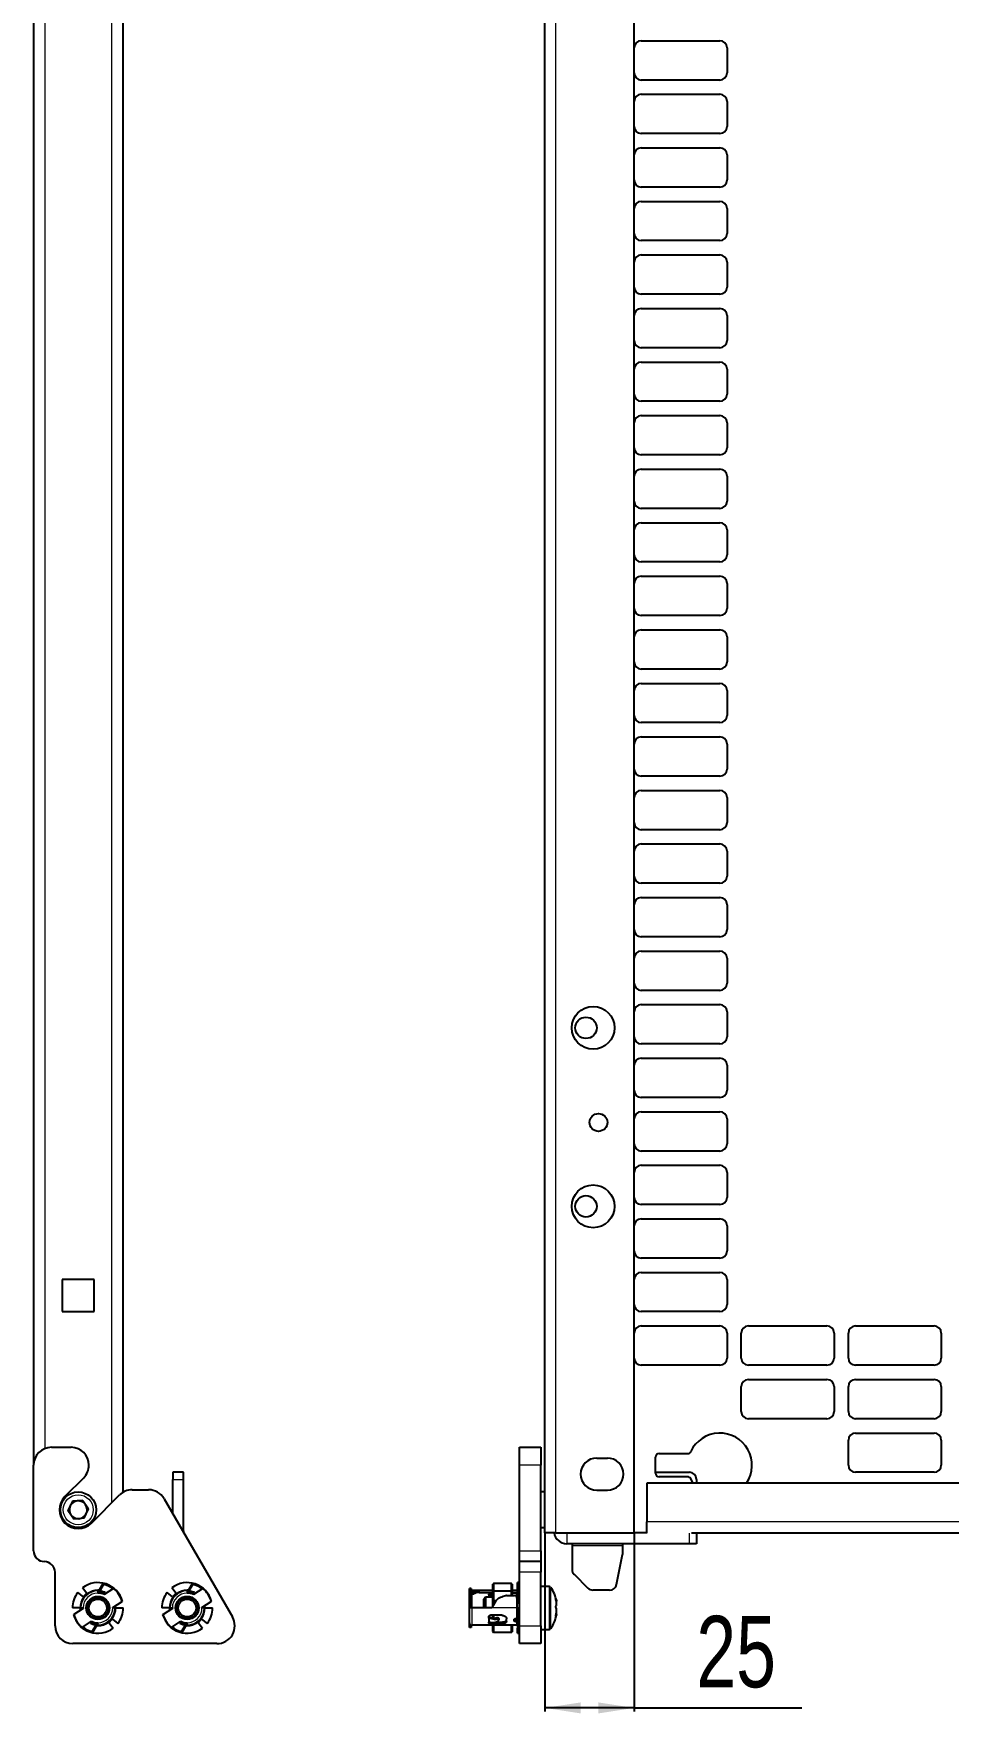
# Model space of a CAD drawing. Header units: millimetres. Extents: x -415 to 617, y -456 to 1988.
# Drawn here: x 123.6 to 379.8, y -293.2 to 177.3 of the extents above; entities that cross this region are included whole.
import ezdxf

# ---------------------------------------------------------------- set-up
doc = ezdxf.new("R2010")
doc.units = ezdxf.units.MM
doc.layers.add('FORMAT', color=7, linetype='Continuous')
doc.styles.add('SLDTEXTSTYLE0', font='TXT', dxfattribs={"width": 0.75})
doc.dimstyles.new('SLDDIMSTYLE0', dxfattribs={"dimtxt": 20, "dimasz": 10, "dimexe": 0, "dimexo": 0.0625, "dimgap": 5, "dimtad": 2, "dimdec": 1, "dimrnd": 1e-09, "dimzin": 12, "dimdsep": 46, "dimtxsty": 'SLDTEXTSTYLE0', "dimsah": 1, "dimcen": 0.09, "dimadec": 0, "dimazin": 3, "dimtfac": 1, "dimtofl": 0, "dimtmove": 0, "dimatfit": 3, "dimfxl": 0, "dimfrac": 2, "dimtolj": 1, "dimtzin": 12, "dimarcsym": 0})

# ---------------------------------------------------------------- blocks, each defined once
blk = doc.blocks.new('_D_7')
at = {"layer": 'FORMAT'}
for p, q in [((266.79, -242.67), (266.79, -292.66)), ((291.79, -242.67), (291.79, -292.66)), ((291.79, -291.66), (266.79, -291.66)), ((291.79, -291.66), (338.74, -291.66))]:
    blk.add_line(p, q, dxfattribs=at)
for points in [[(266.79, -291.66), (276.79, -293.2), (276.79, -290.12)], [(291.79, -291.66), (281.79, -290.12), (281.79, -293.2)]]:
    blk.add_solid(points, dxfattribs=at)
at = {"layer": 'FORMAT', "insert": (309.19, -265.88), "char_height": 20, "attachment_point": 1, "style": 'SLDTEXTSTYLE0'}
blk.add_mtext('25', dxfattribs=at)

msp = doc.modelspace()

# ---------------------------------------------------------------- linework, layer by layer
at = {"color": 8, "linetype": 'Continuous', "lineweight": 18}
for p, q in [((126.7, 1840.34), (126.7, -219.03)), ((145.5, -234.18), (145.5, 1840.34)), ((269.89, -242.66), (269.89, 1811.14)), ((265.64, -223.66), (259.64, -223.66)), ((162.6, -227.66), (165.6, -227.66)), ((524.29, -239.57), (295.29, -239.57)), ((165.35, -242.06), (165.6, -242.06)), ((272.89, -242.66), (272.89, -245.66)), ((307.24, -245.66), (307.24, -242.67)), ((259.64, -247.66), (265.64, -247.66)), ((288.54, -246.26), (274.39, -246.26)), ((265.64, -253.66), (259.64, -253.66)), ((267.96, -257.66), (267.96, -260.1)), ((268.4, -257.89), (268.4, -260.23)), ((246.34, -259.91), (246.34, -263.66)), ((258.94, -260.21), (258.94, -259.31)), ((267.96, -260.1), (267.96, -269.66)), ((268.4, -260.23), (268.4, -269.43)), ((246.34, -263.66), (246.34, -268.51)), ((251.54, -267.6), (251.54, -268.05)), ((258.94, -263.66), (251.94, -263.66)), ((254.84, -268.05), (254.84, -267.6)), ((258.69, -267.11), (258.69, -267.51)), ((258.94, -266.61), (258.94, -263.66)), ((258.94, -268.51), (258.94, -267.51)), ((259.64, -268.66), (265.64, -268.66))]:
    msp.add_line(p, q, dxfattribs=at)
at = {"color": 7, "linetype": 'Continuous', "lineweight": 25}
for p, q in [((148.6, 1840.34), (148.6, -231.28)), ((266.79, -242.66), (266.79, 1840.34)), ((123.6, 1811.14), (123.6, -223.66)), ((291.79, -242.66), (291.79, 1811.14)), ((293.79, 175.34), (315.79, 175.34)), ((317.79, 173.34), (317.79, 166.34)), ((315.79, 164.34), (293.79, 164.34)), ((293.79, 160.34), (315.79, 160.34)), ((317.79, 158.34), (317.79, 151.34)), ((315.79, 149.34), (293.79, 149.34)), ((293.79, 145.34), (315.79, 145.34)), ((317.79, 143.34), (317.79, 136.34)), ((315.79, 134.34), (293.79, 134.34)), ((293.79, 130.34), (315.79, 130.34)), ((317.79, 128.34), (317.79, 121.34)), ((315.79, 119.34), (293.79, 119.34)), ((293.79, 115.34), (315.79, 115.34)), ((317.79, 113.34), (317.79, 106.34)), ((315.79, 104.34), (293.79, 104.34)), ((293.79, 100.34), (315.79, 100.34)), ((317.79, 98.34), (317.79, 91.34)), ((315.79, 89.34), (293.79, 89.34)), ((293.79, 85.34), (315.79, 85.34)), ((317.79, 83.34), (317.79, 76.34)), ((315.79, 74.34), (293.79, 74.34)), ((293.79, 70.34), (315.79, 70.34)), ((317.79, 68.34), (317.79, 61.34)), ((315.79, 59.34), (293.79, 59.34)), ((293.79, 55.34), (315.79, 55.34)), ((317.79, 53.34), (317.79, 46.34)), ((315.79, 44.34), (293.79, 44.34)), ((293.79, 40.34), (315.79, 40.34)), ((317.79, 38.34), (317.79, 31.34)), ((315.79, 29.34), (293.79, 29.34)), ((293.79, 25.34), (315.79, 25.34)), ((317.79, 23.34), (317.79, 16.34)), ((315.79, 14.34), (293.79, 14.34)), ((293.79, 10.34), (315.79, 10.34)), ((317.79, 8.34), (317.79, 1.34)), ((315.79, -0.66), (293.79, -0.66)), ((293.79, -4.66), (315.79, -4.66)), ((317.79, -6.66), (317.79, -13.66)), ((315.79, -15.66), (293.79, -15.66)), ((293.79, -19.66), (315.79, -19.66)), ((317.79, -21.66), (317.79, -28.66)), ((315.79, -30.66), (293.79, -30.66)), ((293.79, -34.66), (315.79, -34.66)), ((317.79, -36.66), (317.79, -43.66)), ((315.79, -45.66), (293.79, -45.66)), ((293.79, -49.66), (315.79, -49.66)), ((317.79, -51.66), (317.79, -58.66)), ((315.79, -60.66), (293.79, -60.66)), ((293.79, -64.66), (315.79, -64.66)), ((317.79, -66.66), (317.79, -73.66)), ((315.79, -75.66), (293.79, -75.66)), ((293.79, -79.66), (315.79, -79.66)), ((317.79, -81.66), (317.79, -88.66)), ((315.79, -90.66), (293.79, -90.66)), ((293.79, -94.66), (315.79, -94.66)), ((317.79, -96.66), (317.79, -103.66)), ((315.79, -105.66), (293.79, -105.66)), ((293.79, -109.66), (315.79, -109.66)), ((317.79, -111.66), (317.79, -118.66)), ((315.79, -120.66), (293.79, -120.66)), ((293.79, -124.66), (315.79, -124.66)), ((317.79, -126.66), (317.79, -133.66)), ((315.79, -135.66), (293.79, -135.66)), ((293.79, -139.66), (315.79, -139.66)), ((317.79, -141.66), (317.79, -148.66)), ((315.79, -150.66), (293.79, -150.66)), ((293.79, -154.66), (315.79, -154.66)), ((317.79, -156.66), (317.79, -163.66)), ((315.79, -165.66), (293.79, -165.66)), ((140.6, -171.66), (131.6, -171.66)), ((131.6, -171.66), (131.6, -180.66)), ((140.6, -180.66), (140.6, -171.66)), ((293.79, -169.66), (315.79, -169.66)), ((317.79, -171.66), (317.79, -178.66)), ((131.6, -180.66), (140.6, -180.66)), ((315.79, -180.66), (293.79, -180.66)), ((293.79, -184.66), (315.79, -184.66)), ((317.79, -186.66), (317.79, -193.66)), ((321.79, -193.66), (321.79, -186.66)), ((323.79, -184.66), (345.79, -184.66)), ((347.79, -186.66), (347.79, -193.66)), ((351.79, -193.66), (351.79, -186.66)), ((353.79, -184.66), (375.79, -184.66)), ((377.79, -186.66), (377.79, -193.66)), ((315.79, -195.66), (293.79, -195.66)), ((345.79, -195.66), (323.79, -195.66)), ((375.79, -195.66), (353.79, -195.66)), ((321.79, -208.66), (321.79, -201.66)), ((323.79, -199.66), (345.79, -199.66)), ((347.79, -201.66), (347.79, -208.66)), ((351.79, -208.66), (351.79, -201.66)), ((353.79, -199.66), (375.79, -199.66)), ((377.79, -201.66), (377.79, -208.66)), ((345.79, -210.66), (323.79, -210.66)), ((375.79, -210.66), (353.79, -210.66)), ((353.79, -214.66), (375.79, -214.66)), ((128.6, -218.66), (134.1, -218.66)), ((259.64, -218.66), (265.64, -218.66)), ((259.64, -223.66), (259.64, -218.66)), ((265.64, -218.66), (265.64, -223.66)), ((298.79, -220.42), (306.74, -220.42)), ((351.79, -223.66), (351.79, -216.66)), ((377.79, -216.66), (377.79, -223.66)), ((123.6, -247.66), (123.6, -223.66)), ((139.1, -223.66), (139.1, -223.66)), ((162.6, -225.66), (162.6, -227.66)), ((165.6, -225.66), (162.6, -225.66)), ((165.6, -227.66), (165.6, -225.66)), ((259.64, -247.66), (259.64, -223.66)), ((265.64, -247.66), (265.64, -223.66)), ((281.29, -221.66), (284.29, -221.66)), ((297.79, -225.92), (297.79, -221.42)), ((297.79, -225.66), (307.24, -225.66)), ((375.79, -225.66), (353.79, -225.66)), ((137.63, -227.2), (132.39, -232.45)), ((151.2, -230.55), (155.82, -230.55)), ((162.6, -237.29), (162.6, -227.66)), ((165.6, -242.06), (165.6, -227.66)), ((295.29, -228.67), (295.29, -239.57)), ((524.29, -228.67), (295.29, -228.67)), ((306.74, -226.92), (298.79, -226.92)), ((308.3, -228.67), (307.64, -227.49)), ((309.24, -227.66), (309.24, -228.67)), ((134.46, -233.78), (133.22, -236.39)), ((137.34, -233.55), (134.46, -233.78)), ((137.34, -233.55), (138.98, -235.93)), ((139.81, -239.87), (147.67, -232.01)), ((160.15, -233.05), (179.27, -266.16)), ((266.79, -231.16), (265.64, -231.16)), ((281.29, -230.66), (284.29, -230.66)), ((134.86, -238.77), (133.22, -236.39)), ((137.74, -238.54), (134.86, -238.77)), ((137.74, -238.54), (138.98, -235.93)), ((295.29, -242.67), (295.29, -239.57)), ((165.6, -242.06), (165.58, -242.45)), ((265.64, -241.16), (266.79, -241.16)), ((269.89, -242.66), (266.79, -242.66)), ((269.89, -242.66), (291.79, -242.66)), ((295.29, -242.66), (291.79, -242.66)), ((511.21, -242.67), (307.86, -242.67)), ((309.24, -242.67), (309.24, -245.66)), ((259.64, -250.66), (259.64, -247.66)), ((265.64, -247.66), (265.64, -250.66)), ((307.24, -245.66), (272.89, -245.66)), ((274.39, -245.66), (274.39, -246.26)), ((274.39, -246.26), (274.39, -252.83)), ((286.86, -257.05), (288.54, -248.66)), ((288.54, -245.66), (288.54, -246.26)), ((288.54, -246.26), (288.54, -248.66)), ((309.24, -245.66), (307.24, -245.66)), ((129.6, -268.66), (129.6, -253.66)), ((265.64, -250.66), (259.64, -250.66)), ((259.64, -253.66), (259.64, -250.66)), ((259.64, -268.66), (259.64, -253.66)), ((265.64, -250.66), (265.64, -253.66)), ((265.64, -268.66), (265.64, -253.66)), ((138.49, -259.6), (137.28, -258.03)), ((141.6, -258.61), (141.6, -258.81)), ((141.6, -258.61), (142.02, -258.63)), ((141.89, -258.85), (143.07, -256.81)), ((143.17, -257.04), (142.11, -258.88)), ((143.07, -256.81), (143.17, -257.04)), ((146.01, -258.23), (143.4, -259.92)), ((163.49, -259.6), (162.28, -258.03)), ((166.6, -258.61), (166.6, -258.81)), ((166.6, -258.61), (167.02, -258.63)), ((166.89, -258.85), (168.07, -256.81)), ((168.17, -257.04), (167.11, -258.88)), ((168.07, -256.81), (168.17, -257.04)), ((171.01, -258.23), (168.4, -259.92)), ((245.64, -261.83), (245.64, -258.23)), ((246.14, -258.23), (245.64, -258.23)), ((246.14, -258.23), (246.14, -261.83)), ((252.35, -256.81), (252.24, -257.04)), ((252.24, -258.99), (252.24, -257.04)), ((252.35, -256.81), (252.35, -258.96)), ((257.44, -256.81), (252.35, -256.81)), ((257.44, -258.96), (257.44, -256.81)), ((257.64, -256.95), (257.44, -256.81)), ((257.64, -256.95), (257.64, -258.98)), ((259.64, -256.56), (259.14, -256.56)), ((259.14, -261.82), (259.14, -256.56)), ((267.96, -257.66), (265.64, -257.66)), ((274.97, -254.24), (278.8, -258.07)), ((284.9, -258.66), (280.22, -258.66)), ((137.54, -260.55), (135.96, -259.34)), ((138.43, -259.62), (137.56, -260.49)), ((141.6, -258.81), (141.6, -259.51)), ((141.6, -259.36), (141.62, -259.31)), ((141.84, -259.34), (141.74, -259.51)), ((143.65, -259.26), (143.44, -259.72)), ((145.75, -263.53), (148.36, -261.83)), ((145.95, -263.66), (145.95, -263.4)), ((146.45, -263.07), (146.45, -263.66)), ((148.32, -261.86), (148.46, -261.82)), ((162.54, -260.55), (160.96, -259.34)), ((163.43, -259.62), (162.56, -260.49)), ((166.6, -258.81), (166.6, -259.51)), ((166.6, -259.36), (166.62, -259.31)), ((166.84, -259.34), (166.74, -259.51)), ((168.65, -259.26), (168.44, -259.72)), ((170.75, -263.53), (173.36, -261.83)), ((170.95, -263.66), (170.95, -263.4)), ((171.45, -263.07), (171.45, -263.66)), ((173.32, -261.86), (173.46, -261.82)), ((246.14, -261.83), (245.64, -261.83)), ((245.64, -263.53), (245.64, -261.83)), ((246.14, -261.83), (246.14, -263.53)), ((248.34, -258.81), (246.34, -258.81)), ((246.84, -259.26), (246.34, -259.26)), ((246.34, -259.26), (246.34, -259.72)), ((246.34, -259.72), (246.84, -259.72)), ((246.84, -259.72), (246.84, -259.26)), ((248.34, -259.31), (248.34, -258.81)), ((252.24, -258.81), (248.34, -258.81)), ((248.34, -259.31), (252.24, -259.31)), ((250.14, -260.66), (249.64, -261.16)), ((249.64, -263.66), (249.64, -261.16)), ((252.24, -260.66), (250.14, -260.66)), ((250.14, -260.66), (250.14, -263.66)), ((251.04, -259.95), (251.04, -260.12)), ((251.04, -260.12), (252.24, -260)), ((251.04, -260.12), (251.04, -260.66)), ((251.54, -259.72), (252.24, -259.72)), ((253.09, -261.66), (251.94, -263.66)), ((252.35, -258.96), (252.24, -258.99)), ((252.24, -261.66), (252.24, -258.99)), ((252.35, -261.66), (252.24, -261.66)), ((252.24, -263.14), (252.24, -261.66)), ((257.44, -258.96), (252.35, -258.96)), ((252.35, -258.96), (252.35, -261.66)), ((253.09, -261.66), (252.35, -261.66)), ((252.35, -261.66), (252.35, -262.94)), ((256.04, -260.16), (258.19, -260.16)), ((257.64, -258.98), (257.44, -258.96)), ((257.44, -260.16), (257.44, -258.96)), ((258.94, -258.81), (257.64, -258.81)), ((257.64, -258.98), (257.64, -260.16)), ((257.64, -259.31), (258.94, -259.31)), ((258.84, -259.51), (257.64, -259.51)), ((258.84, -259.51), (258.84, -260.53)), ((258.84, -260.21), (258.94, -260.21)), ((259.14, -260.66), (258.9, -260.66)), ((258.94, -260.91), (258.94, -263.66)), ((259.14, -262.22), (258.94, -262.21)), ((259.14, -261.82), (259.64, -261.82)), ((259.14, -262.35), (259.14, -261.82)), ((259.64, -262.35), (259.14, -262.35)), ((136.55, -263.66), (134.5, -263.66)), ((134.88, -265.46), (134.74, -265.5)), ((137.45, -263.79), (134.84, -265.48)), ((136.55, -263.66), (136.75, -263.66)), ((136.75, -263.66), (137.45, -263.66)), ((136.75, -264.24), (136.75, -263.66)), ((137.18, -269.09), (139.79, -267.4)), ((137.25, -263.66), (137.25, -263.92)), ((139.55, -268.05), (139.76, -267.6)), ((141.36, -267.98), (141.45, -267.81)), ((141.6, -267.96), (141.57, -268.01)), ((141.6, -268.51), (141.6, -267.81)), ((144.71, -267.72), (145.92, -269.29)), ((144.77, -267.7), (145.64, -266.83)), ((145.65, -266.77), (147.23, -267.98)), ((146.45, -263.66), (145.75, -263.66)), ((146.65, -263.66), (146.45, -263.66)), ((146.65, -263.66), (148.7, -263.66)), ((161.55, -263.66), (159.5, -263.66)), ((159.88, -265.46), (159.74, -265.5)), ((162.45, -263.79), (159.84, -265.48)), ((161.55, -263.66), (161.75, -263.66)), ((161.75, -263.66), (162.45, -263.66)), ((161.75, -264.24), (161.75, -263.66)), ((162.18, -269.09), (164.79, -267.4)), ((162.25, -263.66), (162.25, -263.92)), ((164.55, -268.05), (164.76, -267.6)), ((166.36, -267.98), (166.45, -267.81)), ((166.6, -267.96), (166.57, -268.01)), ((166.6, -268.51), (166.6, -267.81)), ((169.71, -267.72), (170.92, -269.29)), ((169.77, -267.7), (170.64, -266.83)), ((170.65, -266.77), (172.23, -267.98)), ((171.45, -263.66), (170.75, -263.66)), ((171.65, -263.66), (171.45, -263.66)), ((171.65, -263.66), (173.7, -263.66)), ((246.14, -263.53), (245.64, -263.53)), ((245.64, -263.66), (245.64, -263.53)), ((246.34, -263.66), (245.64, -263.66)), ((245.64, -267.81), (245.64, -263.66)), ((245.64, -269.09), (245.64, -267.81)), ((246.14, -263.53), (246.14, -263.66)), ((251.94, -263.66), (246.34, -263.66)), ((251.04, -266.48), (251.04, -266.15)), ((251.04, -266.48), (251.04, -267.61)), ((251.04, -267.82), (251.04, -267.61)), ((254.84, -265.71), (251.54, -265.71)), ((254.84, -268.05), (251.54, -268.05)), ((252.24, -266.43), (252.24, -265.71)), ((252.35, -265.71), (252.35, -266.48)), ((253.12, -267.6), (254.84, -267.6)), ((253.92, -266.71), (253.69, -266.42)), ((253.97, -266.85), (253.97, -266.88)), ((256.04, -267.41), (256.04, -266.73)), ((258.14, -267.15), (258.14, -267.03)), ((258.69, -266.61), (258.94, -266.61)), ((258.69, -267.11), (258.94, -267.11)), ((258.69, -267.51), (258.94, -267.51)), ((258.84, -266.61), (258.84, -267.11)), ((258.84, -266.66), (259.1, -266.66)), ((259.14, -263.66), (258.94, -263.66)), ((259.14, -267.98), (259.14, -263.66)), ((259.14, -263.66), (259.64, -263.66)), ((259.64, -267.98), (259.14, -267.98)), ((259.14, -267.98), (259.14, -269.29)), ((140.03, -270.28), (141.09, -268.44)), ((140.03, -270.28), (140.13, -270.5)), ((141.3, -268.47), (140.13, -270.5)), ((141.6, -268.71), (141.17, -268.69)), ((141.6, -268.71), (141.6, -268.51)), ((165.03, -270.28), (166.09, -268.44)), ((165.03, -270.28), (165.13, -270.5)), ((166.3, -268.47), (165.13, -270.5)), ((166.6, -268.71), (166.17, -268.69)), ((166.6, -268.71), (166.6, -268.51)), ((246.14, -269.09), (245.64, -269.09)), ((246.14, -268.48), (246.14, -269.09)), ((248.34, -268.51), (246.34, -268.51)), ((258.94, -268.51), (248.34, -268.51)), ((252.24, -270.28), (252.24, -268.51)), ((252.24, -270.28), (252.35, -270.5)), ((252.35, -268.51), (252.35, -270.5)), ((257.44, -270.5), (252.35, -270.5)), ((257.44, -270.5), (257.44, -268.51)), ((257.44, -270.5), (257.64, -270.37)), ((257.64, -268.51), (257.64, -270.37)), ((259.64, -269.29), (259.14, -269.29)), ((259.14, -270.76), (259.14, -269.29)), ((259.14, -270.76), (259.64, -270.76)), ((259.64, -273.66), (259.64, -268.66)), ((265.64, -268.66), (265.64, -273.66)), ((265.64, -269.66), (267.96, -269.66)), ((174.94, -273.66), (134.6, -273.66)), ((265.64, -273.66), (259.64, -273.66))]:
    msp.add_line(p, q, dxfattribs=at)
at = {"color": 7, "linetype": 'Continuous', "lineweight": 25, "flags": 128}
for points in [[(246.34, -258.81), (246.2, -258.82), (246.14, -258.84)], [(259.14, -259.28), (259.07, -259.3), (258.94, -259.31)], [(259.14, -260.18), (259.07, -260.2), (258.94, -260.21)], [(258.84, -266.78), (258.88, -266.7), (258.9, -266.66)], [(259.14, -266.73), (259.13, -266.71), (259.12, -266.69), (259.1, -266.67), (259.08, -266.65), (259.05, -266.63), (259.01, -266.62), (258.98, -266.61), (258.94, -266.61)], [(259.14, -267.13), (259.07, -267.12), (258.94, -267.11)]]:
    msp.add_lwpolyline(points, dxfattribs=at)
at = {"color": 7, "linetype": 'Continuous', "lineweight": 25}
for centre, radius in [((280.29, -101.16), 6), ((278.29, -101.16), 3), ((281.79, -127.66), 2.5), ((280.29, -151.16), 6), ((278.29, -151.16), 3), ((136.1, -236.16), 5), ((141.6, -263.66), 3.25), ((141.6, -263.66), 3), ((141.6, -263.66), 2.5), ((166.6, -263.66), 3.25), ((166.6, -263.66), 3), ((166.6, -263.66), 2.5)]:
    msp.add_circle(centre, radius, dxfattribs=at)
at = {"color": 8, "linetype": 'Continuous', "lineweight": 18}
msp.add_circle((136.1, -236.16), 4.2, dxfattribs=at)
at = {"color": 7, "linetype": 'Continuous', "lineweight": 25}
for centre, radius, start, end in [((293.79, 173.34), 2, 90, 180), ((315.79, 173.34), 2, 360, 90), ((293.79, 166.34), 2, 180, 270), ((315.79, 166.34), 2, 270, 360), ((293.79, 158.34), 2, 90, 180), ((315.79, 158.34), 2, 0, 90), ((293.79, 151.34), 2, 180, 270), ((315.79, 151.34), 2, 270, 0), ((293.79, 143.34), 2, 90, 180), ((315.79, 143.34), 2, 360, 90), ((293.79, 136.34), 2, 180, 270), ((315.79, 136.34), 2, 270, 360), ((293.79, 128.34), 2, 90, 180), ((315.79, 128.34), 2, 360, 90), ((293.79, 121.34), 2, 180, 270), ((315.79, 121.34), 2, 270, 360), ((293.79, 113.34), 2, 90, 180), ((315.79, 113.34), 2, 360, 90), ((293.79, 106.34), 2, 180, 270), ((315.79, 106.34), 2, 270, 360), ((293.79, 98.34), 2, 90, 180), ((315.79, 98.34), 2, 360, 90), ((293.79, 91.34), 2, 180, 270), ((315.79, 91.34), 2, 270, 360), ((293.79, 83.34), 2, 90, 180), ((315.79, 83.34), 2, 0, 90), ((293.79, 76.34), 2, 180, 270), ((315.79, 76.34), 2, 270, 0), ((293.79, 68.34), 2, 90, 180), ((315.79, 68.34), 2, 360, 90), ((293.79, 61.34), 2, 180, 270), ((315.79, 61.34), 2, 270, 360), ((293.79, 53.34), 2, 90, 180), ((315.79, 53.34), 2, 0, 90), ((293.79, 46.34), 2, 180, 270), ((315.79, 46.34), 2, 270, 0), ((293.79, 38.34), 2, 90, 180), ((315.79, 38.34), 2, 360, 90), ((293.79, 31.34), 2, 180, 270), ((315.79, 31.34), 2, 270, 360), ((293.79, 23.34), 2, 90, 180), ((315.79, 23.34), 2, 360, 90), ((293.79, 16.34), 2, 180, 270), ((315.79, 16.34), 2, 270, 360), ((293.79, 8.34), 2, 90, 180), ((315.79, 8.34), 2, 360, 90), ((293.79, 1.34), 2, 180, 270), ((315.79, 1.34), 2, 270, 360), ((293.79, -6.66), 2, 90, 180), ((315.79, -6.66), 2, 360, 90), ((293.79, -13.66), 2, 180, 270), ((315.79, -13.66), 2, 270, 360), ((293.79, -21.66), 2, 90, 180), ((315.79, -21.66), 2, 360, 90), ((293.79, -28.66), 2, 180, 270), ((315.79, -28.66), 2, 270, 360), ((293.79, -36.66), 2, 90, 180), ((315.79, -36.66), 2, 360, 90), ((293.79, -43.66), 2, 180, 270), ((315.79, -43.66), 2, 270, 360), ((293.79, -51.66), 2, 90, 180), ((315.79, -51.66), 2, 0, 90), ((293.79, -58.66), 2, 180, 270), ((315.79, -58.66), 2, 270, 0), ((293.79, -66.66), 2, 90, 180), ((315.79, -66.66), 2, 360, 90), ((293.79, -73.66), 2, 180, 270), ((315.79, -73.66), 2, 270, 360), ((293.79, -81.66), 2, 90, 180), ((315.79, -81.66), 2, 0, 90), ((293.79, -88.66), 2, 180, 270), ((315.79, -88.66), 2, 270, 0), ((293.79, -96.66), 2, 90, 180), ((315.79, -96.66), 2, 360, 90), ((293.79, -103.66), 2, 180, 270), ((315.79, -103.66), 2, 270, 360), ((293.79, -111.66), 2, 90, 180), ((315.79, -111.66), 2, 360, 90), ((293.79, -118.66), 2, 180, 270), ((315.79, -118.66), 2, 270, 360), ((293.79, -126.66), 2, 90, 180), ((315.79, -126.66), 2, 0, 90), ((293.79, -133.66), 2, 180, 270), ((315.79, -133.66), 2, 270, 0), ((293.79, -141.66), 2, 90, 180), ((315.79, -141.66), 2, 360, 90), ((293.79, -148.66), 2, 180, 270), ((315.79, -148.66), 2, 270, 360), ((293.79, -156.66), 2, 90, 180), ((315.79, -156.66), 2, 0, 90), ((293.79, -163.66), 2, 180, 270), ((315.79, -163.66), 2, 270, 0), ((293.79, -171.66), 2, 90, 180), ((315.79, -171.66), 2, 360, 90), ((293.79, -178.66), 2, 180, 270), ((315.79, -178.66), 2, 270, 360), ((293.79, -186.66), 2, 90, 180), ((315.79, -186.66), 2, 0, 90), ((323.79, -186.66), 2, 90, 180), ((345.79, -186.66), 2, 0, 90), ((353.79, -186.66), 2, 90, 180), ((375.79, -186.66), 2, 0, 90), ((293.79, -193.66), 2, 180, 270), ((315.79, -193.66), 2, 270, 0), ((323.79, -193.66), 2, 180, 270), ((345.79, -193.66), 2, 270, 0), ((353.79, -193.66), 2, 180, 270), ((375.79, -193.66), 2, 270, 0), ((323.79, -201.66), 2, 90, 180), ((345.79, -201.66), 2, 360, 90), ((353.79, -201.66), 2, 90, 180), ((375.79, -201.66), 2, 0, 90), ((323.79, -208.66), 2, 180, 270), ((345.79, -208.66), 2, 270, 360), ((353.79, -208.66), 2, 180, 270), ((375.79, -208.66), 2, 270, 0), ((315.79, -223.67), 9, 326.251, 154.8493), ((353.79, -216.66), 2, 90, 180), ((375.79, -216.66), 2, 0, 90), ((128.6, -223.66), 5, 90, 180), ((134.1, -223.66), 5, 0, 90), ((298.79, -221.42), 1, 90, 180), ((306.74, -219.42), 1, 270, 334.8493), ((134.1, -223.66), 5, 315, 0), ((281.29, -226.16), 4.5, 90, 270), ((284.29, -226.16), 4.5, 270, 90), ((307.24, -227.66), 2, 0, 90), ((353.79, -223.66), 2, 180, 270), ((375.79, -223.66), 2, 270, 0), ((151.2, -235.55), 5, 90, 135), ((155.82, -235.55), 5, 30, 90), ((298.79, -225.92), 1, 180, 270), ((306.74, -227.92), 1, 25.1507, 90), ((136.1, -236.16), 5.25, 135, 315), ((136.1, -236.16), 2.5, 154.5743, 214.5743), ((136.1, -236.16), 2.5, 94.5743, 154.5743), ((136.1, -236.16), 2.5, 34.5743, 94.5743), ((136.1, -236.16), 2.5, 334.5743, 34.5743), ((136.1, -236.16), 2.5, 214.5743, 274.5743), ((136.1, -236.16), 2.5, 274.5743, 334.5743), ((272.89, -242.06), 3.6, 189.5941, 270), ((126.6, -247.66), 3, 180, 270), ((126.6, -253.66), 3, 0, 90), ((276.39, -252.83), 2, 180, 225), ((141.6, -263.66), 7.1, 15, 127.5), ((141.6, -263.66), 7, 50.8871, 77.8871), ((141.6, -263.66), 6.8, 51.4319, 76.6644), ((141.6, -263.66), 7, 15.1129, 50.8871), ((166.6, -263.66), 7.1, 15, 127.5), ((166.6, -263.66), 7, 50.8871, 77.8871), ((166.6, -263.66), 6.8, 51.4319, 76.6644), ((166.6, -263.66), 7, 15.1129, 50.8871), ((258.94, -258.61), 0.2, 270, 0), ((267.96, -258.2), 0.54, 35.2515, 90), ((260.24, -263.66), 10, 11.0263, 35.2515), ((280.22, -256.66), 2, 225, 270), ((284.9, -256.66), 2, 270, 348.6901), ((141.6, -263.66), 7.1, 142.5, 180), ((141.6, -263.66), 4.85, 90, 180), ((141.6, -263.66), 4.15, 64.203, 90), ((166.6, -263.66), 7.1, 142.5, 180), ((166.6, -263.66), 4.85, 90, 180), ((166.6, -263.66), 4.15, 64.203, 90), ((246.34, -259.51), 0.2, 90, 180), ((256.04, -260.91), 0.75, 90, 105.0484), ((258.19, -260.91), 0.75, 0, 90), ((259.04, -260.58), 0.0996, 305.5332, 356.0721), ((141.6, -263.66), 7.1, 195, 307.5), ((141.6, -263.66), 7, 195.1129, 230.8871), ((141.6, -263.66), 4.15, 180, 181.797), ((141.6, -263.66), 4.15, 244.203, 270), ((141.6, -263.66), 4.85, 270, 0), ((141.6, -263.66), 4.15, 0, 1.797), ((141.6, -263.66), 7.1, 322.5, 0), ((166.6, -263.66), 7.1, 195, 307.5), ((166.6, -263.66), 7, 195.1129, 230.8871), ((166.6, -263.66), 4.15, 180, 181.797), ((166.6, -263.66), 4.15, 244.203, 270), ((166.6, -263.66), 4.85, 270, 0), ((166.6, -263.66), 4.15, 0, 1.797), ((166.6, -263.66), 7.1, 322.5, 0), ((174.94, -268.66), 5, 270, 30), ((246.34, -267.81), 0.7, 180, 270), ((258.96, -267.69), 0.183, 7.3339, 95.8124), ((260.24, -263.66), 10, 324.7485, 348.9291), ((134.6, -268.66), 5, 180, 270), ((141.6, -263.66), 7, 230.8871, 257.8871), ((141.6, -263.66), 6.8, 231.4319, 256.6644), ((166.6, -263.66), 7, 230.8871, 257.8871), ((166.6, -263.66), 6.8, 231.4319, 256.6644), ((258.94, -268.71), 0.2, 0, 90), ((267.96, -269.12), 0.54, 270, 324.7485)]:
    msp.add_arc(centre, radius, start, end, dxfattribs=at)
at = {"color": 8, "linetype": 'Continuous', "lineweight": 18}
for centre, radius, start, end in [((141.6, -263.66), 5.05, 90, 127.5), ((166.6, -263.66), 5.05, 90, 127.5), ((141.6, -263.66), 5.05, 142.5, 180), ((141.6, -263.66), 4.15, 90, 180), ((166.6, -263.66), 5.05, 142.5, 180), ((166.6, -263.66), 4.15, 90, 180), ((141.6, -263.66), 4.15, 270, 0), ((141.6, -263.66), 5.05, 270, 307.5), ((141.6, -263.66), 5.05, 322.5, 0), ((166.6, -263.66), 4.15, 270, 0), ((166.6, -263.66), 5.05, 270, 307.5), ((166.6, -263.66), 5.05, 322.5, 0)]:
    msp.add_arc(centre, radius, start, end, dxfattribs=at)
at = {"color": 7, "linetype": 'Continuous', "lineweight": 25}
for points, knots in [([(137.65, -260.84), (137.57, -260.72), (137.47, -260.57), (137.58, -260.54), (137.6, -260.53)], [0, 0, 0, 0, 0.832234, 1, 1, 1, 1]), ([(138.78, -259.71), (138.66, -259.63), (138.5, -259.54), (138.48, -259.65), (138.47, -259.66)], [0, 0, 0, 0, 0.832234, 1, 1, 1, 1]), ([(141.6, -258.81), (141.99, -258.84), (142.7, -258.9), (143.36, -259.15), (143.65, -259.26)], [0, 0, 0, 0, 0.559866, 1, 1, 1, 1]), ([(141.6, -259.31), (141.95, -259.33), (142.59, -259.38), (143.18, -259.61), (143.44, -259.72)], [0, 0, 0, 0, 0.5597848, 1, 1, 1, 1]), ([(162.65, -260.84), (162.57, -260.72), (162.47, -260.57), (162.58, -260.54), (162.6, -260.53)], [0, 0, 0, 0, 0.832234, 1, 1, 1, 1]), ([(163.78, -259.71), (163.66, -259.63), (163.5, -259.54), (163.48, -259.65), (163.47, -259.66)], [0, 0, 0, 0, 0.832234, 1, 1, 1, 1]), ([(166.6, -258.81), (166.99, -258.84), (167.7, -258.9), (168.36, -259.15), (168.65, -259.26)], [0, 0, 0, 0, 0.559866, 1, 1, 1, 1]), ([(166.6, -259.31), (166.95, -259.33), (167.59, -259.38), (168.18, -259.61), (168.44, -259.72)], [0, 0, 0, 0, 0.5597848, 1, 1, 1, 1]), ([(246.34, -258.81), (246.34, -258.84), (246.34, -258.9), (246.34, -259.15), (246.34, -259.26)], [0, 0, 0, 0, 0.559866, 1, 1, 1, 1]), ([(248.34, -258.81), (248.06, -258.84), (247.56, -258.9), (247.06, -259.15), (246.84, -259.26)], [0, 0, 0, 0, 0.559911, 1, 1, 1, 1]), ([(248.34, -259.31), (248.06, -259.33), (247.56, -259.38), (247.06, -259.61), (246.84, -259.72)], [0, 0, 0, 0, 0.559868, 1, 1, 1, 1]), ([(251.04, -259.95), (251.04, -259.92), (251.05, -259.87), (251.14, -259.8), (251.27, -259.75), (251.41, -259.72), (251.5, -259.72), (251.54, -259.72)], [0, 0, 0, 0, 0.214295, 0.42863, 0.64223, 0.856153, 1, 1, 1, 1]), ([(253.09, -261.66), (253.26, -261.44), (253.61, -261), (254.59, -260.53), (255.36, -260.32), (255.84, -260.18)], [0, 0, 0, 0, 0.254027, 0.526591, 1, 1, 1, 1]), ([(259.14, -260.88), (259.14, -260.89), (259.14, -260.91), (259.12, -260.94), (259.08, -260.97), (259, -260.98), (258.95, -260.99), (258.92, -261)], [0, 0, 0, 0, 0.187462, 0.362386, 0.517277, 0.750642, 1, 1, 1, 1]), ([(259.14, -261.95), (259.14, -261.96), (259.14, -261.97), (259.12, -262), (259.08, -262.02), (259.01, -262.01), (258.96, -262.01), (258.94, -262.01)], [0, 0, 0, 0, 0.195302, 0.377541, 0.538909, 0.761383, 1, 1, 1, 1]), ([(269.84, -265.91), (269.84, -265.91), (269.84, -265.89), (269.85, -265.84), (269.89, -265.64), (269.97, -265.29), (270.04, -264.85), (270.07, -264.43), (270.05, -264.02), (269.97, -263.76), (269.89, -263.55), (269.86, -263.46), (269.84, -263.4), (269.84, -263.36), (269.84, -263.34), (269.84, -263.31), (269.85, -263.26), (269.91, -263.14), (270, -263), (270.07, -262.75), (270.06, -262.33), (270, -261.86), (269.92, -261.47), (269.86, -261.22), (269.85, -261.14), (269.84, -261.11), (269.84, -261.09), (269.84, -261.08), (269.85, -261.09), (269.89, -261.19), (269.98, -261.44), (270.04, -261.68), (270.07, -261.81), (270.06, -261.8), (270.06, -261.8)], [0, 0, 0, 0, 0.003345, 0.008051, 0.021089, 0.079366, 0.148702, 0.192613, 0.236883, 0.333397, 0.365116, 0.38101, 0.389, 0.39245, 0.395936, 0.398929, 0.404202, 0.420534, 0.496786, 0.57371, 0.618848, 0.683268, 0.755446, 0.773497, 0.782566, 0.786215, 0.789905, 0.793055, 0.797819, 0.811366, 0.872185, 0.942602, 0.985944, 1, 1, 1, 1]), ([(270, -262.11), (270.02, -262.12), (270.05, -262.12), (270.07, -262.03), (270.05, -261.88), (270.05, -261.81)], [0, 0, 0, 0, 0.323505, 0.667834, 1, 1, 1, 1]), ([(141.6, -268.51), (141.2, -268.48), (140.5, -268.42), (139.84, -268.16), (139.55, -268.05)], [0, 0, 0, 0, 0.559866, 1, 1, 1, 1]), ([(141.6, -268.01), (141.24, -267.98), (140.61, -267.94), (140.02, -267.7), (139.76, -267.6)], [0, 0, 0, 0, 0.5597848, 1, 1, 1, 1]), ([(144.41, -267.61), (144.54, -267.69), (144.69, -267.78), (144.72, -267.67), (144.72, -267.65)], [0, 0, 0, 0, 0.8322341, 1, 1, 1, 1]), ([(145.55, -266.48), (145.63, -266.6), (145.72, -266.75), (145.61, -266.78), (145.59, -266.79)], [0, 0, 0, 0, 0.8322341, 1, 1, 1, 1]), ([(166.6, -268.51), (166.2, -268.48), (165.5, -268.42), (164.84, -268.16), (164.55, -268.05)], [0, 0, 0, 0, 0.559866, 1, 1, 1, 1]), ([(166.6, -268.01), (166.24, -267.98), (165.61, -267.94), (165.02, -267.7), (164.76, -267.6)], [0, 0, 0, 0, 0.5597848, 1, 1, 1, 1]), ([(169.41, -267.61), (169.54, -267.69), (169.69, -267.78), (169.72, -267.67), (169.72, -267.65)], [0, 0, 0, 0, 0.832234, 1, 1, 1, 1]), ([(170.55, -266.48), (170.63, -266.6), (170.72, -266.75), (170.61, -266.78), (170.59, -266.79)], [0, 0, 0, 0, 0.832234, 1, 1, 1, 1]), ([(251.04, -266.15), (251.04, -266.1), (251.05, -266.01), (251.14, -265.87), (251.27, -265.77), (251.41, -265.72), (251.5, -265.71), (251.54, -265.71)], [0, 0, 0, 0, 0.2143729, 0.4287785, 0.6425919, 0.8566662, 1, 1, 1, 1]), ([(251.04, -266.19), (251.47, -266.28), (252.06, -266.42), (252.87, -266.53), (253.16, -266.41), (253.31, -266.35)], [0, 0, 0, 0, 0.56666, 0.780905, 1, 1, 1, 1]), ([(251.04, -266.48), (251.54, -266.58), (252.21, -266.73), (253.1, -266.84), (253.41, -266.72), (253.56, -266.66)], [0, 0, 0, 0, 0.587693, 0.790818, 1, 1, 1, 1]), ([(251.04, -267.61), (251.54, -267.67), (252.21, -267.75), (253.1, -267.65), (253.41, -267.48), (253.56, -267.39)], [0, 0, 0, 0, 0.587693, 0.790818, 1, 1, 1, 1]), ([(251.54, -268.05), (251.48, -268.05), (251.37, -268.05), (251.22, -268.01), (251.11, -267.95), (251.05, -267.89), (251.04, -267.84), (251.04, -267.82)], [0, 0, 0, 0, 0.2144453, 0.4288931, 0.6432387, 0.8571881, 1, 1, 1, 1]), ([(253.31, -266.35), (253.36, -266.34), (253.46, -266.31), (253.57, -266.33), (253.63, -266.36), (253.65, -266.38)], [0, 0, 0, 0, 0.369126, 0.738256, 1, 1, 1, 1]), ([(253.97, -266.85), (253.96, -266.81), (253.95, -266.74), (253.88, -266.66), (253.76, -266.63), (253.65, -266.63), (253.58, -266.65), (253.56, -266.66)], [0, 0, 0, 0, 0.225883, 0.451767, 0.67765, 0.903524, 1, 1, 1, 1]), ([(253.56, -267.39), (253.61, -267.36), (253.71, -267.31), (253.83, -267.19), (253.92, -267.06), (253.96, -266.95), (253.96, -266.9), (253.97, -266.88)], [0, 0, 0, 0, 0.225867, 0.451734, 0.677598, 0.903479, 1, 1, 1, 1]), ([(253.69, -266.42), (253.68, -266.41), (253.67, -266.39), (253.65, -266.38), (253.65, -266.38)], [0, 0, 0, 0, 0.872289, 1, 1, 1, 1]), ([(254.84, -265.71), (254.97, -265.72), (255.24, -265.74), (255.6, -265.93), (255.87, -266.19), (256.02, -266.48), (256.03, -266.66), (256.04, -266.73)], [0, 0, 0, 0, 0.2132377, 0.4264897, 0.6391595, 0.8495978, 1, 1, 1, 1]), ([(254.84, -267.6), (254.97, -267.6), (255.24, -267.58), (255.6, -267.49), (255.87, -267.34), (256.02, -267.15), (256.03, -267), (256.04, -266.94)], [0, 0, 0, 0, 0.212875, 0.425767, 0.637937, 0.847353, 1, 1, 1, 1]), ([(256.04, -267.41), (256.03, -267.49), (256, -267.66), (255.8, -267.85), (255.5, -267.98), (255.16, -268.04), (254.93, -268.05), (254.84, -268.05)], [0, 0, 0, 0, 0.212833, 0.42585, 0.635542, 0.846587, 1, 1, 1, 1]), ([(258.14, -267.03), (258.14, -266.98), (258.16, -266.89), (258.25, -266.77), (258.39, -266.67), (258.54, -266.62), (258.65, -266.61), (258.69, -266.61)], [0, 0, 0, 0, 0.214305, 0.42865, 0.642279, 0.856223, 1, 1, 1, 1]), ([(258.69, -267.51), (258.63, -267.5), (258.5, -267.5), (258.34, -267.44), (258.21, -267.35), (258.15, -267.25), (258.14, -267.18), (258.14, -267.15)], [0, 0, 0, 0, 0.214393, 0.428789, 0.643061, 0.856854, 1, 1, 1, 1]), ([(258.18, -266.88), (258.2, -266.92), (258.25, -266.99), (258.39, -267.06), (258.54, -267.1), (258.65, -267.11), (258.69, -267.11)], [0, 0, 0, 0, 0.252501, 0.531568, 0.811143, 1, 1, 1, 1]), ([(270.05, -265.58), (270.05, -265.56), (270.07, -265.49), (270.05, -265.52), (269.98, -265.7), (269.9, -265.84), (269.88, -265.89), (269.86, -265.92), (269.85, -265.93), (269.84, -265.93), (269.84, -265.92), (269.84, -265.91)], [0, 0, 0, 0, 0.080401, 0.295603, 0.713246, 0.816348, 0.881908, 0.925057, 0.968454, 0.985778, 1, 1, 1, 1]), ([(270.03, -265.58), (270.03, -265.55), (270.06, -265.42), (270.06, -265.24), (270.06, -265.11), (270.04, -265.1), (270.04, -265.1)], [0, 0, 0, 0, 0.113802, 0.520556, 0.930631, 1, 1, 1, 1])]:
    msp.add_open_spline(points, degree=3, knots=knots, dxfattribs=at)
at = {"color": 8, "linetype": 'Continuous', "lineweight": 18}
msp.add_open_spline([(253.56, -266.66), (253.52, -266.61), (253.45, -266.52), (253.37, -266.42), (253.33, -266.37), (253.31, -266.35)], degree=3, knots=[0, 0, 0, 0, 0.502362, 0.815418, 1, 1, 1, 1], dxfattribs=at)

# ---------------------------------------------------------------- dimensions: what is measured, and where the dimension line sits
at = {"layer": 'FORMAT'}
dim = msp.add_linear_dim(base=(266.79, -291.66), p1=(291.79, -242.66), p2=(266.79, -242.66), dimstyle='SLDDIMSTYLE0', dxfattribs=at)
dim.commit()
dim.dimension.update_dxf_attribs({"geometry": '_D_7', "text_midpoint": (323.96, -291.66), "dimtype": 160})

doc.saveas('drawing.dxf')
